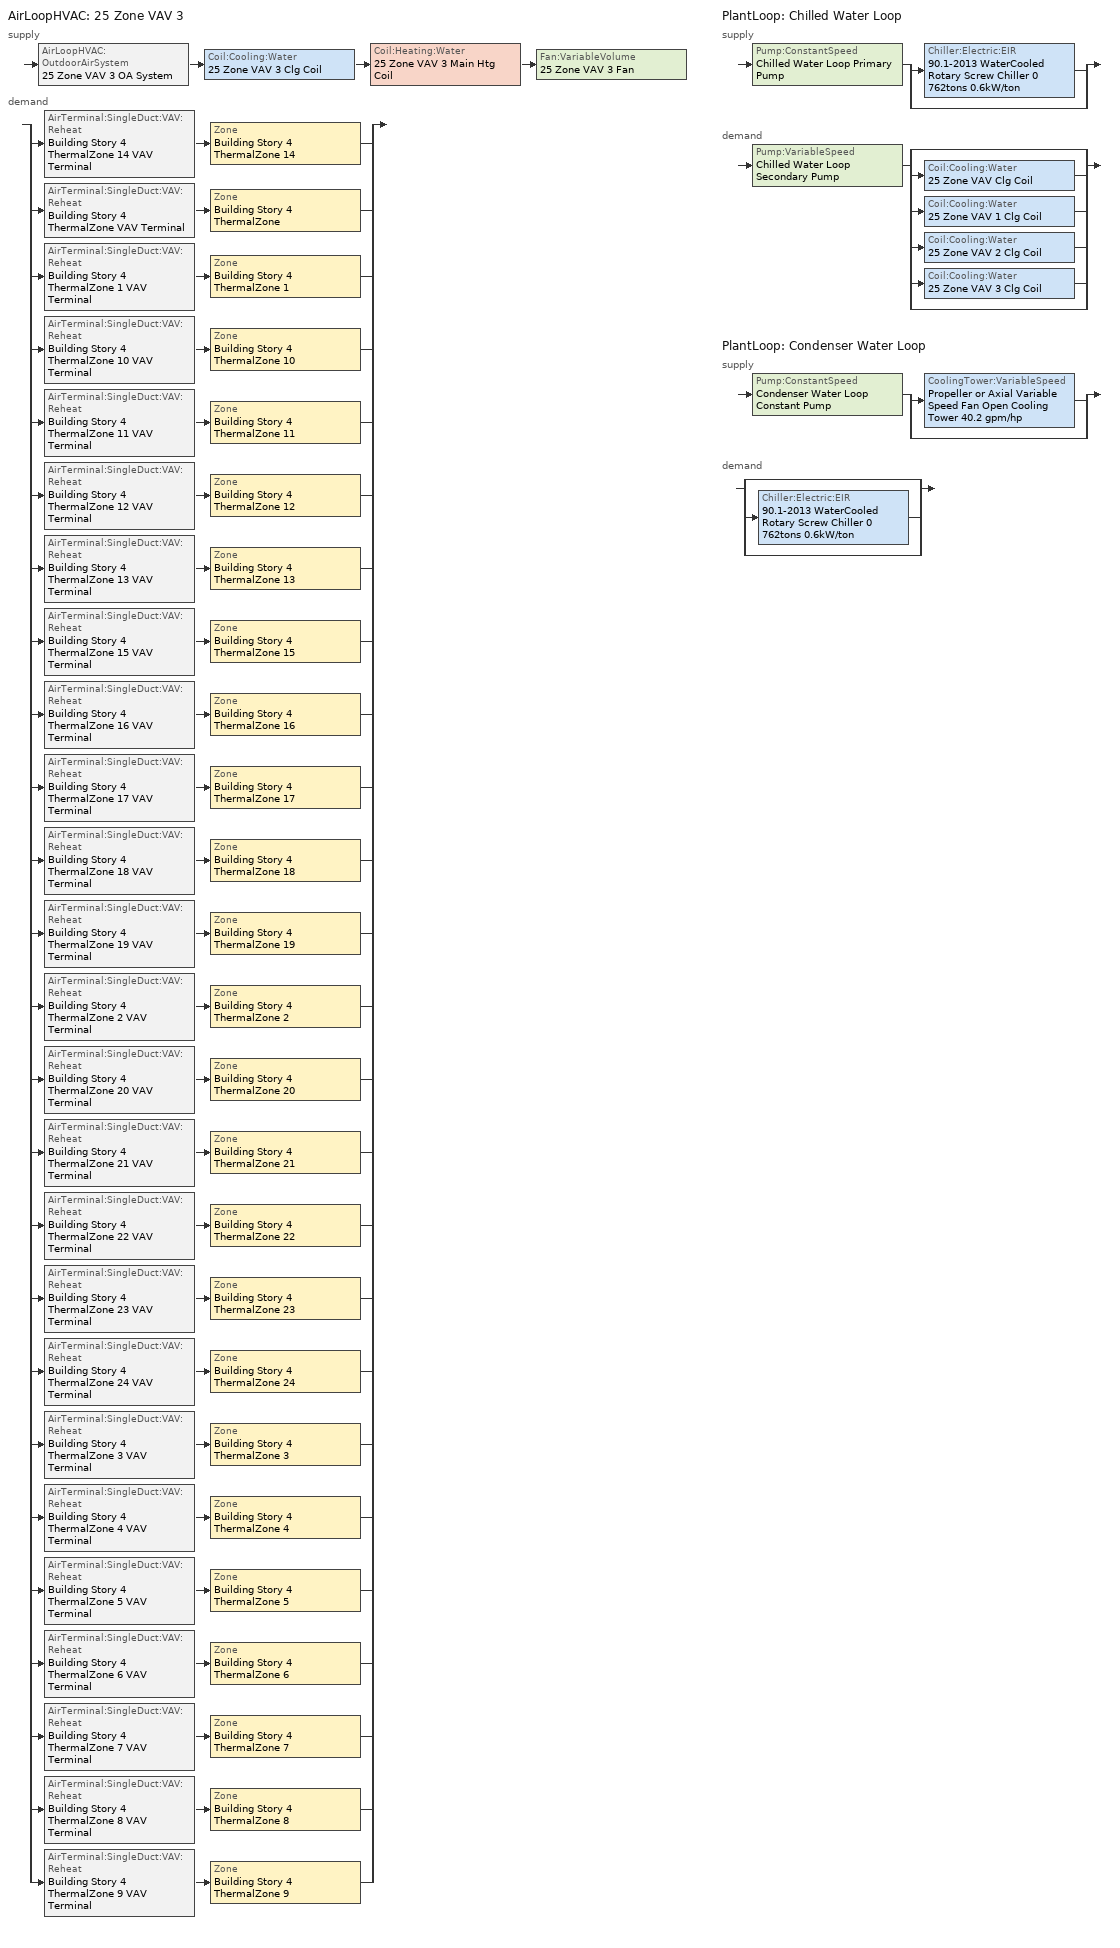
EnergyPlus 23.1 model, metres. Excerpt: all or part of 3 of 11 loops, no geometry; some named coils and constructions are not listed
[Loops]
AirLoopHVAC '25 Zone VAV 3'
 supply: AirLoopHVAC:OutdoorAirSystem '25 Zone VAV 3 OA System' > Coil:Cooling:Water '25 Zone VAV 3 Clg Coil' > Coil:Heating:Water '25 Zone VAV 3 Main Htg Coil' > Fan:VariableVolume '25 Zone VAV 3 Fan'
 demand: split
  | AirTerminal:SingleDuct:VAV:Reheat 'Building Story 4 ThermalZone 14 VAV Terminal' > Zone 'Building Story 4 ThermalZone 14'
  | AirTerminal:SingleDuct:VAV:Reheat 'Building Story 4 ThermalZone VAV Terminal' > Zone 'Building Story 4 ThermalZone'
  | AirTerminal:SingleDuct:VAV:Reheat 'Building Story 4 ThermalZone 1 VAV Terminal' > Zone 'Building Story 4 ThermalZone 1'
  | AirTerminal:SingleDuct:VAV:Reheat 'Building Story 4 ThermalZone 10 VAV Terminal' > Zone 'Building Story 4 ThermalZone 10'
  | AirTerminal:SingleDuct:VAV:Reheat 'Building Story 4 ThermalZone 11 VAV Terminal' > Zone 'Building Story 4 ThermalZone 11'
  | AirTerminal:SingleDuct:VAV:Reheat 'Building Story 4 ThermalZone 12 VAV Terminal' > Zone 'Building Story 4 ThermalZone 12'
  | AirTerminal:SingleDuct:VAV:Reheat 'Building Story 4 ThermalZone 13 VAV Terminal' > Zone 'Building Story 4 ThermalZone 13'
  | AirTerminal:SingleDuct:VAV:Reheat 'Building Story 4 ThermalZone 15 VAV Terminal' > Zone 'Building Story 4 ThermalZone 15'
  | AirTerminal:SingleDuct:VAV:Reheat 'Building Story 4 ThermalZone 16 VAV Terminal' > Zone 'Building Story 4 ThermalZone 16'
  | AirTerminal:SingleDuct:VAV:Reheat 'Building Story 4 ThermalZone 17 VAV Terminal' > Zone 'Building Story 4 ThermalZone 17'
  | AirTerminal:SingleDuct:VAV:Reheat 'Building Story 4 ThermalZone 18 VAV Terminal' > Zone 'Building Story 4 ThermalZone 18'
  | AirTerminal:SingleDuct:VAV:Reheat 'Building Story 4 ThermalZone 19 VAV Terminal' > Zone 'Building Story 4 ThermalZone 19'
  | AirTerminal:SingleDuct:VAV:Reheat 'Building Story 4 ThermalZone 2 VAV Terminal' > Zone 'Building Story 4 ThermalZone 2'
  | AirTerminal:SingleDuct:VAV:Reheat 'Building Story 4 ThermalZone 20 VAV Terminal' > Zone 'Building Story 4 ThermalZone 20'
  | AirTerminal:SingleDuct:VAV:Reheat 'Building Story 4 ThermalZone 21 VAV Terminal' > Zone 'Building Story 4 ThermalZone 21'
  | AirTerminal:SingleDuct:VAV:Reheat 'Building Story 4 ThermalZone 22 VAV Terminal' > Zone 'Building Story 4 ThermalZone 22'
  | AirTerminal:SingleDuct:VAV:Reheat 'Building Story 4 ThermalZone 23 VAV Terminal' > Zone 'Building Story 4 ThermalZone 23'
  | AirTerminal:SingleDuct:VAV:Reheat 'Building Story 4 ThermalZone 24 VAV Terminal' > Zone 'Building Story 4 ThermalZone 24'
  | AirTerminal:SingleDuct:VAV:Reheat 'Building Story 4 ThermalZone 3 VAV Terminal' > Zone 'Building Story 4 ThermalZone 3'
  | AirTerminal:SingleDuct:VAV:Reheat 'Building Story 4 ThermalZone 4 VAV Terminal' > Zone 'Building Story 4 ThermalZone 4'
  | AirTerminal:SingleDuct:VAV:Reheat 'Building Story 4 ThermalZone 5 VAV Terminal' > Zone 'Building Story 4 ThermalZone 5'
  | AirTerminal:SingleDuct:VAV:Reheat 'Building Story 4 ThermalZone 6 VAV Terminal' > Zone 'Building Story 4 ThermalZone 6'
  | AirTerminal:SingleDuct:VAV:Reheat 'Building Story 4 ThermalZone 7 VAV Terminal' > Zone 'Building Story 4 ThermalZone 7'
  | AirTerminal:SingleDuct:VAV:Reheat 'Building Story 4 ThermalZone 8 VAV Terminal' > Zone 'Building Story 4 ThermalZone 8'
  | AirTerminal:SingleDuct:VAV:Reheat 'Building Story 4 ThermalZone 9 VAV Terminal' > Zone 'Building Story 4 ThermalZone 9'
PlantLoop 'Chilled Water Loop'
 supply: Pump:ConstantSpeed 'Chilled Water Loop Primary Pump' > split
  | Chiller:Electric:EIR '90.1-2013 WaterCooled  Rotary Screw Chiller 0 762tons 0.6kW/ton'
  | bypass
 demand: Pump:VariableSpeed 'Chilled Water Loop Secondary Pump' > split
  | bypass
  | Coil:Cooling:Water '25 Zone VAV Clg Coil'
  | Coil:Cooling:Water '25 Zone VAV 1 Clg Coil'
  | Coil:Cooling:Water '25 Zone VAV 2 Clg Coil'
  | Coil:Cooling:Water '25 Zone VAV 3 Clg Coil'
  | bypass
PlantLoop 'Condenser Water Loop'
 supply: Pump:ConstantSpeed 'Condenser Water Loop Constant Pump' > split
  | CoolingTower:VariableSpeed 'Propeller or Axial Variable Speed Fan Open Cooling Tower 40.2 gpm/hp'
  | bypass
 demand: split
  | bypass
  | Chiller:Electric:EIR '90.1-2013 WaterCooled  Rotary Screw Chiller 0 762tons 0.6kW/ton'
  | bypass
[InternalMass] Construction=InteriorFurnishings 1
Name | Zone or ZoneList | Space or SpaceList | Surface Area {m2}
Building Story 1 Space 23 SecondarySchool Office C end_b - Story Ground Mass | Building Story 1 ThermalZone 23 | Building Story 1 Space 23 | 0.690281
Building Story 1 Space 24 SecondarySchool Office C end_b - Story Ground Mass | Building Story 1 ThermalZone 24 | Building Story 1 Space 24 | 0.976728
Building Story 1 Space 1 SecondarySchool Office C end_b - Story Ground Mass | Building Story 1 ThermalZone 1 | Building Story 1 Space 1 | 0.055118
Building Story 1 Space 16 SecondarySchool Office C end_b - Story Ground Mass | Building Story 1 ThermalZone 16 | Building Story 1 Space 16 | 0.0874267
Building Story 1 Space 14 SecondarySchool Office C end_b - Story Ground Mass | Building Story 1 ThermalZone 14 | Building Story 1 Space 14 | 0.653026
Building Story 1 Space 11 SecondarySchool Office C end_b - Story Ground Mass | Building Story 1 ThermalZone 11 | Building Story 1 Space 11 | 0.177547
Building Story 1 Space 20 SecondarySchool Office C end_b - Story Ground Mass | Building Story 1 ThermalZone 20 | Building Story 1 Space 20 | 0.686713
Building Story 1 Space 19 SecondarySchool Office C end_b - Story Ground Mass | Building Story 1 ThermalZone 19 | Building Story 1 Space 19 | 0.0146586
Building Story 1 Space 18 SecondarySchool Office C end_b - Story Ground Mass | Building Story 1 ThermalZone 18 | Building Story 1 Space 18 | 0.0803416
Building Story 1 Space 3 SecondarySchool Office C end_b - Story Ground Mass | Building Story 1 ThermalZone 3 | Building Story 1 Space 3 | 0.0292329
Building Story 1 Space 21 SecondarySchool Office C end_b - Story Ground Mass | Building Story 1 ThermalZone 21 | Building Story 1 Space 21 | 0.0422206
Building Story 1 Space 13 SecondarySchool Office C end_b - Story Ground Mass | Building Story 1 ThermalZone 13 | Building Story 1 Space 13 | 0.0319995
Building Story 1 Space 2 SecondarySchool Office C end_b - Story Ground Mass | Building Story 1 ThermalZone 2 | Building Story 1 Space 2 | 0.284128
Building Story 1 Space 22 SecondarySchool Office C end_b - Story Ground Mass | Building Story 1 ThermalZone 22 | Building Story 1 Space 22 | 0.0389758
[ZoneControl:Thermostat] Temperature Difference Between Cutout And Setpoint {deltaC}=0
Name | Zone or ZoneList | Control Type Schedule | Control 1
Building Story 4 ThermalZone Thermostat | Building Story 4 ThermalZone | Building Story 4 ThermalZone Thermostat Schedule | Story Top Blended Space Type Thermostat
Building Story 4 ThermalZone 1 Thermostat | Building Story 4 ThermalZone 1 | Building Story 4 ThermalZone 1 Thermostat Schedule | Story Top Blended Space Type Thermostat 1
Building Story 4 ThermalZone 10 Thermostat | Building Story 4 ThermalZone 10 | Building Story 4 ThermalZone 10 Thermostat Schedule | Story Top Blended Space Type Thermostat 2
Building Story 4 ThermalZone 11 Thermostat | Building Story 4 ThermalZone 11 | Building Story 4 ThermalZone 11 Thermostat Schedule | Story Top Blended Space Type Thermostat 3
Building Story 4 ThermalZone 12 Thermostat | Building Story 4 ThermalZone 12 | Building Story 4 ThermalZone 12 Thermostat Schedule | Story Top Blended Space Type Thermostat 4
Building Story 4 ThermalZone 13 Thermostat | Building Story 4 ThermalZone 13 | Building Story 4 ThermalZone 13 Thermostat Schedule | Story Top Blended Space Type Thermostat 5
Building Story 4 ThermalZone 14 Thermostat | Building Story 4 ThermalZone 14 | Building Story 4 ThermalZone 14 Thermostat Schedule | Story Top Blended Space Type Thermostat 6
Building Story 4 ThermalZone 15 Thermostat | Building Story 4 ThermalZone 15 | Building Story 4 ThermalZone 15 Thermostat Schedule | Story Top Blended Space Type Thermostat 7
Building Story 4 ThermalZone 16 Thermostat | Building Story 4 ThermalZone 16 | Building Story 4 ThermalZone 16 Thermostat Schedule | Story Top Blended Space Type Thermostat 8
Building Story 4 ThermalZone 17 Thermostat | Building Story 4 ThermalZone 17 | Building Story 4 ThermalZone 17 Thermostat Schedule | Story Top Blended Space Type Thermostat 9
Building Story 4 ThermalZone 18 Thermostat | Building Story 4 ThermalZone 18 | Building Story 4 ThermalZone 18 Thermostat Schedule | Story Top Blended Space Type Thermostat 10
Building Story 4 ThermalZone 19 Thermostat | Building Story 4 ThermalZone 19 | Building Story 4 ThermalZone 19 Thermostat Schedule | Story Top Blended Space Type Thermostat 11
Building Story 4 ThermalZone 2 Thermostat | Building Story 4 ThermalZone 2 | Building Story 4 ThermalZone 2 Thermostat Schedule | Story Top Blended Space Type Thermostat 12
Building Story 4 ThermalZone 20 Thermostat | Building Story 4 ThermalZone 20 | Building Story 4 ThermalZone 20 Thermostat Schedule | Story Top Blended Space Type Thermostat 13
Building Story 4 ThermalZone 21 Thermostat | Building Story 4 ThermalZone 21 | Building Story 4 ThermalZone 21 Thermostat Schedule | Story Top Blended Space Type Thermostat 14
Building Story 4 ThermalZone 22 Thermostat | Building Story 4 ThermalZone 22 | Building Story 4 ThermalZone 22 Thermostat Schedule | Story Top Blended Space Type Thermostat 15
Building Story 4 ThermalZone 23 Thermostat | Building Story 4 ThermalZone 23 | Building Story 4 ThermalZone 23 Thermostat Schedule | Story Top Blended Space Type Thermostat 16
Building Story 4 ThermalZone 24 Thermostat | Building Story 4 ThermalZone 24 | Building Story 4 ThermalZone 24 Thermostat Schedule | Story Top Blended Space Type Thermostat 17
Building Story 4 ThermalZone 3 Thermostat | Building Story 4 ThermalZone 3 | Building Story 4 ThermalZone 3 Thermostat Schedule | Story Top Blended Space Type Thermostat 18
Building Story 4 ThermalZone 4 Thermostat | Building Story 4 ThermalZone 4 | Building Story 4 ThermalZone 4 Thermostat Schedule | Story Top Blended Space Type Thermostat 19
Building Story 4 ThermalZone 5 Thermostat | Building Story 4 ThermalZone 5 | Building Story 4 ThermalZone 5 Thermostat Schedule | Story Top Blended Space Type Thermostat 20
Building Story 4 ThermalZone 6 Thermostat | Building Story 4 ThermalZone 6 | Building Story 4 ThermalZone 6 Thermostat Schedule | Story Top Blended Space Type Thermostat 21
Building Story 4 ThermalZone 7 Thermostat | Building Story 4 ThermalZone 7 | Building Story 4 ThermalZone 7 Thermostat Schedule | Story Top Blended Space Type Thermostat 22
Building Story 4 ThermalZone 8 Thermostat | Building Story 4 ThermalZone 8 | Building Story 4 ThermalZone 8 Thermostat Schedule | Story Top Blended Space Type Thermostat 23
Building Story 4 ThermalZone 9 Thermostat | Building Story 4 ThermalZone 9 | Building Story 4 ThermalZone 9 Thermostat Schedule | Story Top Blended Space Type Thermostat 24
[ThermostatSetpoint:DualSetpoint] Heating Setpoint Temperature Schedule=OfficeLarge HTGSETP_SCH_YES_OPTIMUM; Cooling Setpoint Temperature Schedule=OfficeLarge CLGSETP_SCH_NO_SETBACK
Story Top Blended Space Type Thermostat; Story Top Blended Space Type Thermostat 1; Story Top Blended Space Type Thermostat 2; Story Top Blended Space Type Thermostat 3; Story Top Blended Space Type Thermostat 4; Story Top Blended Space Type Thermostat 5; Story Top Blended Space Type Thermostat 6; Story Top Blended Space Type Thermostat 7; Story Top Blended Space Type Thermostat 8; Story Top Blended Space Type Thermostat 9; Story Top Blended Space Type Thermostat 10; Story Top Blended Space Type Thermostat 11; Story Top Blended Space Type Thermostat 12; Story Top Blended Space Type Thermostat 13; Story Top Blended Space Type Thermostat 14; Story Top Blended Space Type Thermostat 15; Story Top Blended Space Type Thermostat 16; Story Top Blended Space Type Thermostat 17; Story Top Blended Space Type Thermostat 18; Story Top Blended Space Type Thermostat 19; Story Top Blended Space Type Thermostat 20; Story Top Blended Space Type Thermostat 21; Story Top Blended Space Type Thermostat 22; Story Top Blended Space Type Thermostat 23; Story Top Blended Space Type Thermostat 24
[AirTerminal:SingleDuct:VAV:Reheat] Availability Schedule=Always On Discrete; Maximum Air Flow Rate {m3/s}=Autosize; Zone Minimum Air Flow Input Method=Constant; Constant Minimum Air Flow Fraction=0.244685; Fixed Minimum Air Flow Rate {m3/s}=0; Maximum Hot Water or Steam Flow Rate {m3/s}=Autosize; Minimum Hot Water or Steam Flow Rate {m3/s}=0; Convergence Tolerance=0.001; Damper Heating Action=ReverseWithLimits; Maximum Flow per Zone Floor Area During Reheat {m3/s-m2}=Autocalculate; Maximum Flow Fraction During Reheat=0.5; Maximum Reheat Air Temperature {C}=40
Name | Reheat Coil
Building Story 4 ThermalZone VAV Terminal | Building Story 4 ThermalZone Reheat Coil
Building Story 4 ThermalZone 1 VAV Terminal | Building Story 4 ThermalZone 1 Reheat Coil
Building Story 4 ThermalZone 10 VAV Terminal | Building Story 4 ThermalZone 10 Reheat Coil
Building Story 4 ThermalZone 11 VAV Terminal | Building Story 4 ThermalZone 11 Reheat Coil
Building Story 4 ThermalZone 12 VAV Terminal | Building Story 4 ThermalZone 12 Reheat Coil
Building Story 4 ThermalZone 13 VAV Terminal | Building Story 4 ThermalZone 13 Reheat Coil
Building Story 4 ThermalZone 14 VAV Terminal | Building Story 4 ThermalZone 14 Reheat Coil
Building Story 4 ThermalZone 15 VAV Terminal | Building Story 4 ThermalZone 15 Reheat Coil
Building Story 4 ThermalZone 16 VAV Terminal | Building Story 4 ThermalZone 16 Reheat Coil
Building Story 4 ThermalZone 17 VAV Terminal | Building Story 4 ThermalZone 17 Reheat Coil
Building Story 4 ThermalZone 18 VAV Terminal | Building Story 4 ThermalZone 18 Reheat Coil
Building Story 4 ThermalZone 19 VAV Terminal | Building Story 4 ThermalZone 19 Reheat Coil
Building Story 4 ThermalZone 2 VAV Terminal | Building Story 4 ThermalZone 2 Reheat Coil
Building Story 4 ThermalZone 20 VAV Terminal | Building Story 4 ThermalZone 20 Reheat Coil
Building Story 4 ThermalZone 21 VAV Terminal | Building Story 4 ThermalZone 21 Reheat Coil
Building Story 4 ThermalZone 22 VAV Terminal | Building Story 4 ThermalZone 22 Reheat Coil
Building Story 4 ThermalZone 23 VAV Terminal | Building Story 4 ThermalZone 23 Reheat Coil
Building Story 4 ThermalZone 24 VAV Terminal | Building Story 4 ThermalZone 24 Reheat Coil
Building Story 4 ThermalZone 3 VAV Terminal | Building Story 4 ThermalZone 3 Reheat Coil
Building Story 4 ThermalZone 4 VAV Terminal | Building Story 4 ThermalZone 4 Reheat Coil
Building Story 4 ThermalZone 5 VAV Terminal | Building Story 4 ThermalZone 5 Reheat Coil
Building Story 4 ThermalZone 6 VAV Terminal | Building Story 4 ThermalZone 6 Reheat Coil
Building Story 4 ThermalZone 7 VAV Terminal | Building Story 4 ThermalZone 7 Reheat Coil
Building Story 4 ThermalZone 8 VAV Terminal | Building Story 4 ThermalZone 8 Reheat Coil
Building Story 4 ThermalZone 9 VAV Terminal | Building Story 4 ThermalZone 9 Reheat Coil
[Coil:Heating:Water]
25 Zone VAV 3 Main Htg Coil: Availability Schedule=Always On Discrete; U-Factor Times Area Value {W/K}=Autosize; Maximum Water Flow Rate {m3/s}=Autosize; Performance Input Method=UFactorTimesAreaAndDesignWaterFlowRate; Rated Capacity {W}=Autosize; Rated Inlet Water Temperature {C}=82.2222; Rated Inlet Air Temperature {C}=7.22222; Rated Outlet Water Temperature {C}=71.1111; Rated Outlet Air Temperature {C}=12.7778; Rated Ratio for Air and Water Convection=0.5
[Zone equipment]
Building Story 4 ThermalZone: Building Story 4 ThermalZone VAV Terminal
Building Story 4 ThermalZone 1: Building Story 4 ThermalZone 1 VAV Terminal
Building Story 4 ThermalZone 10: Building Story 4 ThermalZone 10 VAV Terminal
Building Story 4 ThermalZone 11: Building Story 4 ThermalZone 11 VAV Terminal
Building Story 4 ThermalZone 12: Building Story 4 ThermalZone 12 VAV Terminal
Building Story 4 ThermalZone 13: Building Story 4 ThermalZone 13 VAV Terminal
Building Story 4 ThermalZone 14: Building Story 4 ThermalZone 14 VAV Terminal
Building Story 4 ThermalZone 15: Building Story 4 ThermalZone 15 VAV Terminal
Building Story 4 ThermalZone 16: Building Story 4 ThermalZone 16 VAV Terminal
Building Story 4 ThermalZone 17: Building Story 4 ThermalZone 17 VAV Terminal
Building Story 4 ThermalZone 18: Building Story 4 ThermalZone 18 VAV Terminal
Building Story 4 ThermalZone 19: Building Story 4 ThermalZone 19 VAV Terminal
Building Story 4 ThermalZone 2: Building Story 4 ThermalZone 2 VAV Terminal
Building Story 4 ThermalZone 20: Building Story 4 ThermalZone 20 VAV Terminal
Building Story 4 ThermalZone 21: Building Story 4 ThermalZone 21 VAV Terminal
Building Story 4 ThermalZone 22: Building Story 4 ThermalZone 22 VAV Terminal
Building Story 4 ThermalZone 23: Building Story 4 ThermalZone 23 VAV Terminal
Building Story 4 ThermalZone 24: Building Story 4 ThermalZone 24 VAV Terminal
Building Story 4 ThermalZone 3: Building Story 4 ThermalZone 3 VAV Terminal
Building Story 4 ThermalZone 4: Building Story 4 ThermalZone 4 VAV Terminal
Building Story 4 ThermalZone 5: Building Story 4 ThermalZone 5 VAV Terminal
Building Story 4 ThermalZone 6: Building Story 4 ThermalZone 6 VAV Terminal
Building Story 4 ThermalZone 7: Building Story 4 ThermalZone 7 VAV Terminal
Building Story 4 ThermalZone 8: Building Story 4 ThermalZone 8 VAV Terminal
Building Story 4 ThermalZone 9: Building Story 4 ThermalZone 9 VAV Terminal
[Sizing:Zone] Zone Cooling Design Supply Air Temperature Input Method=SupplyAirTemperature; Zone Cooling Design Supply Air Temperature {C}=12.7778; Zone Cooling Design Supply Air Temperature Difference {deltaC}=11.11; Zone Heating Design Supply Air Temperature Input Method=SupplyAirTemperature; Zone Heating Design Supply Air Temperature {C}=40; Zone Heating Design Supply Air Temperature Difference {deltaC}=11.11; Zone Cooling Design Supply Air Humidity Ratio {kgWater/kgDryAir}=0.0085; Zone Heating Design Supply Air Humidity Ratio {kgWater/kgDryAir}=0.008; Cooling Design Air Flow Method=DesignDayWithLimit; Cooling Design Air Flow Rate {m3/s}=0; Cooling Minimum Air Flow per Zone Floor Area {m3/s-m2}=0.000762; Cooling Minimum Air Flow {m3/s}=0; Cooling Minimum Air Flow Fraction=0; Heating Design Air Flow Method=DesignDay; Heating Design Air Flow Rate {m3/s}=0; Heating Maximum Air Flow per Zone Floor Area {m3/s-m2}=0.002032; Heating Maximum Air Flow {m3/s}=0.141576; Heating Maximum Air Flow Fraction=0.3; Account for Dedicated Outdoor Air System=No; Zone Load Sizing Method=Sensible Load Only No Latent Load; Zone Latent Cooling Design Supply Air Humidity Ratio Input Method=HumidityRatioDifference; Zone Cooling Design Supply Air Humidity Ratio Difference {kgWater/kgDryAir}=0.005; Zone Latent Heating Design Supply Air Humidity Ratio Input Method=HumidityRatioDifference; Zone Humidification Design Supply Air Humidity Ratio Difference {kgWater/kgDryAir}=0.005
Name | Design Specification Outdoor Air Object | Design Specification Zone Air Distribution Object
Building Story 4 ThermalZone | Building Story 4 ThermalZone DSOA Space List | Building Story 4 ThermalZone Design Spec Zone Air Dist
Building Story 4 ThermalZone 1 | Building Story 4 ThermalZone 1 DSOA Space List | Building Story 4 ThermalZone 1 Design Spec Zone Air Dist
Building Story 4 ThermalZone 10 | Building Story 4 ThermalZone 10 DSOA Space List | Building Story 4 ThermalZone 10 Design Spec Zone Air Dist
Building Story 4 ThermalZone 11 | Building Story 4 ThermalZone 11 DSOA Space List | Building Story 4 ThermalZone 11 Design Spec Zone Air Dist
Building Story 4 ThermalZone 12 | Building Story 4 ThermalZone 12 DSOA Space List | Building Story 4 ThermalZone 12 Design Spec Zone Air Dist
Building Story 4 ThermalZone 13 | Building Story 4 ThermalZone 13 DSOA Space List | Building Story 4 ThermalZone 13 Design Spec Zone Air Dist
Building Story 4 ThermalZone 14 | Building Story 4 ThermalZone 14 DSOA Space List | Building Story 4 ThermalZone 14 Design Spec Zone Air Dist
Building Story 4 ThermalZone 15 | Building Story 4 ThermalZone 15 DSOA Space List | Building Story 4 ThermalZone 15 Design Spec Zone Air Dist
Building Story 4 ThermalZone 16 | Building Story 4 ThermalZone 16 DSOA Space List | Building Story 4 ThermalZone 16 Design Spec Zone Air Dist
Building Story 4 ThermalZone 17 | Building Story 4 ThermalZone 17 DSOA Space List | Building Story 4 ThermalZone 17 Design Spec Zone Air Dist
Building Story 4 ThermalZone 18 | Building Story 4 ThermalZone 18 DSOA Space List | Building Story 4 ThermalZone 18 Design Spec Zone Air Dist
Building Story 4 ThermalZone 19 | Building Story 4 ThermalZone 19 DSOA Space List | Building Story 4 ThermalZone 19 Design Spec Zone Air Dist
Building Story 4 ThermalZone 2 | Building Story 4 ThermalZone 2 DSOA Space List | Building Story 4 ThermalZone 2 Design Spec Zone Air Dist
Building Story 4 ThermalZone 20 | Building Story 4 ThermalZone 20 DSOA Space List | Building Story 4 ThermalZone 20 Design Spec Zone Air Dist
Building Story 4 ThermalZone 21 | Building Story 4 ThermalZone 21 DSOA Space List | Building Story 4 ThermalZone 21 Design Spec Zone Air Dist
Building Story 4 ThermalZone 22 | Building Story 4 ThermalZone 22 DSOA Space List | Building Story 4 ThermalZone 22 Design Spec Zone Air Dist
Building Story 4 ThermalZone 23 | Building Story 4 ThermalZone 23 DSOA Space List | Building Story 4 ThermalZone 23 Design Spec Zone Air Dist
Building Story 4 ThermalZone 24 | Building Story 4 ThermalZone 24 DSOA Space List | Building Story 4 ThermalZone 24 Design Spec Zone Air Dist
Building Story 4 ThermalZone 3 | Building Story 4 ThermalZone 3 DSOA Space List | Building Story 4 ThermalZone 3 Design Spec Zone Air Dist
Building Story 4 ThermalZone 4 | Building Story 4 ThermalZone 4 DSOA Space List | Building Story 4 ThermalZone 4 Design Spec Zone Air Dist
Building Story 4 ThermalZone 5 | Building Story 4 ThermalZone 5 DSOA Space List | Building Story 4 ThermalZone 5 Design Spec Zone Air Dist
Building Story 4 ThermalZone 6 | Building Story 4 ThermalZone 6 DSOA Space List | Building Story 4 ThermalZone 6 Design Spec Zone Air Dist
Building Story 4 ThermalZone 7 | Building Story 4 ThermalZone 7 DSOA Space List | Building Story 4 ThermalZone 7 Design Spec Zone Air Dist
Building Story 4 ThermalZone 8 | Building Story 4 ThermalZone 8 DSOA Space List | Building Story 4 ThermalZone 8 Design Spec Zone Air Dist
Building Story 4 ThermalZone 9 | Building Story 4 ThermalZone 9 DSOA Space List | Building Story 4 ThermalZone 9 Design Spec Zone Air Dist
[DesignSpecification:ZoneAirDistribution] Minimum Zone Ventilation Efficiency=0.6
Building Story 4 ThermalZone Design Spec Zone Air Dist; Building Story 4 ThermalZone 1 Design Spec Zone Air Dist; Building Story 4 ThermalZone 10 Design Spec Zone Air Dist; Building Story 4 ThermalZone 11 Design Spec Zone Air Dist; Building Story 4 ThermalZone 12 Design Spec Zone Air Dist; Building Story 4 ThermalZone 13 Design Spec Zone Air Dist; Building Story 4 ThermalZone 14 Design Spec Zone Air Dist; Building Story 4 ThermalZone 15 Design Spec Zone Air Dist; Building Story 4 ThermalZone 16 Design Spec Zone Air Dist; Building Story 4 ThermalZone 17 Design Spec Zone Air Dist; Building Story 4 ThermalZone 18 Design Spec Zone Air Dist; Building Story 4 ThermalZone 19 Design Spec Zone Air Dist; Building Story 4 ThermalZone 2 Design Spec Zone Air Dist; Building Story 4 ThermalZone 20 Design Spec Zone Air Dist; Building Story 4 ThermalZone 21 Design Spec Zone Air Dist; Building Story 4 ThermalZone 22 Design Spec Zone Air Dist; Building Story 4 ThermalZone 23 Design Spec Zone Air Dist; Building Story 4 ThermalZone 24 Design Spec Zone Air Dist; Building Story 4 ThermalZone 3 Design Spec Zone Air Dist; Building Story 4 ThermalZone 4 Design Spec Zone Air Dist; Building Story 4 ThermalZone 5 Design Spec Zone Air Dist; Building Story 4 ThermalZone 6 Design Spec Zone Air Dist; Building Story 4 ThermalZone 7 Design Spec Zone Air Dist; Building Story 4 ThermalZone 8 Design Spec Zone Air Dist; Building Story 4 ThermalZone 9 Design Spec Zone Air Dist
[Controller:MechanicalVentilation]
25 Zone VAV 3 Vent Controller: Availability Schedule=25 Zone VAV 3 Occ Sch; Demand Controlled Ventilation=No; System Outdoor Air Method=Standard62.1VentilationRateProcedureWithLimit; Zone or ZoneList 1=Building Story 4 ThermalZone; Design Specification Outdoor Air Object Name 1=Blended OA 3; Design Specification Zone Air Distribution Object Name 1=Building Story 4 ThermalZone Design Spec Zone Air Dist; Zone or ZoneList 2=Building Story 4 ThermalZone 1; Design Specification Outdoor Air Object Name 2=Blended OA 3; Design Specification Zone Air Distribution Object Name 2=Building Story 4 ThermalZone 1 Design Spec Zone Air Dist; Zone or ZoneList 3=Building Story 4 ThermalZone 10; Design Specification Outdoor Air Object Name 3=Blended OA 3; Design Specification Zone Air Distribution Object Name 3=Building Story 4 ThermalZone 10 Design Spec Zone Air Dist; Zone or ZoneList 4=Building Story 4 ThermalZone 11; Design Specification Outdoor Air Object Name 4=Blended OA 3; Design Specification Zone Air Distribution Object Name 4=Building Story 4 ThermalZone 11 Design Spec Zone Air Dist; Zone or ZoneList 5=Building Story 4 ThermalZone 12; Design Specification Outdoor Air Object Name 5=Blended OA 3; Design Specification Zone Air Distribution Object Name 5=Building Story 4 ThermalZone 12 Design Spec Zone Air Dist; Zone or ZoneList 6=Building Story 4 ThermalZone 13; Design Specification Outdoor Air Object Name 6=Blended OA 3; Design Specification Zone Air Distribution Object Name 6=Building Story 4 ThermalZone 13 Design Spec Zone Air Dist; Zone or ZoneList 7=Building Story 4 ThermalZone 14; Design Specification Outdoor Air Object Name 7=Blended OA 3; Design Specification Zone Air Distribution Object Name 7=Building Story 4 ThermalZone 14 Design Spec Zone Air Dist; Zone or ZoneList 8=Building Story 4 ThermalZone 15; Design Specification Outdoor Air Object Name 8=Blended OA 3; Design Specification Zone Air Distribution Object Name 8=Building Story 4 ThermalZone 15 Design Spec Zone Air Dist; Zone or ZoneList 9=Building Story 4 ThermalZone 16; Design Specification Outdoor Air Object Name 9=Blended OA 3; Design Specification Zone Air Distribution Object Name 9=Building Story 4 ThermalZone 16 Design Spec Zone Air Dist; Zone or ZoneList 10=Building Story 4 ThermalZone 17; Design Specification Outdoor Air Object Name 10=Blended OA 3; Design Specification Zone Air Distribution Object Name 10=Building Story 4 ThermalZone 17 Design Spec Zone Air Dist; Zone or ZoneList 11=Building Story 4 ThermalZone 18; Design Specification Outdoor Air Object Name 11=Blended OA 3; Design Specification Zone Air Distribution Object Name 11=Building Story 4 ThermalZone 18 Design Spec Zone Air Dist; Zone or ZoneList 12=Building Story 4 ThermalZone 19; Design Specification Outdoor Air Object Name 12=Blended OA 3; Design Specification Zone Air Distribution Object Name 12=Building Story 4 ThermalZone 19 Design Spec Zone Air Dist; Zone or ZoneList 13=Building Story 4 ThermalZone 2; Design Specification Outdoor Air Object Name 13=Blended OA 3; Design Specification Zone Air Distribution Object Name 13=Building Story 4 ThermalZone 2 Design Spec Zone Air Dist; Zone or ZoneList 14=Building Story 4 ThermalZone 20; Design Specification Outdoor Air Object Name 14=Blended OA 3; Design Specification Zone Air Distribution Object Name 14=Building Story 4 ThermalZone 20 Design Spec Zone Air Dist; Zone or ZoneList 15=Building Story 4 ThermalZone 21; Design Specification Outdoor Air Object Name 15=Blended OA 3; Design Specification Zone Air Distribution Object Name 15=Building Story 4 ThermalZone 21 Design Spec Zone Air Dist; Zone or ZoneList 16=Building Story 4 ThermalZone 22; Design Specification Outdoor Air Object Name 16=Blended OA 3; Design Specification Zone Air Distribution Object Name 16=Building Story 4 ThermalZone 22 Design Spec Zone Air Dist; Zone or ZoneList 17=Building Story 4 ThermalZone 23; Design Specification Outdoor Air Object Name 17=Blended OA 3; Design Specification Zone Air Distribution Object Name 17=Building Story 4 ThermalZone 23 Design Spec Zone Air Dist; Zone or ZoneList 18=Building Story 4 ThermalZone 24; Design Specification Outdoor Air Object Name 18=Blended OA 3; Design Specification Zone Air Distribution Object Name 18=Building Story 4 ThermalZone 24 Design Spec Zone Air Dist; Zone or ZoneList 19=Building Story 4 ThermalZone 3; Design Specification Outdoor Air Object Name 19=Blended OA 3; Design Specification Zone Air Distribution Object Name 19=Building Story 4 ThermalZone 3 Design Spec Zone Air Dist; Zone or ZoneList 20=Building Story 4 ThermalZone 4; Design Specification Outdoor Air Object Name 20=Blended OA 3; Design Specification Zone Air Distribution Object Name 20=Building Story 4 ThermalZone 4 Design Spec Zone Air Dist; Zone or ZoneList 21=Building Story 4 ThermalZone 5; Design Specification Outdoor Air Object Name 21=Blended OA 3; Design Specification Zone Air Distribution Object Name 21=Building Story 4 ThermalZone 5 Design Spec Zone Air Dist; Zone or ZoneList 22=Building Story 4 ThermalZone 6; Design Specification Outdoor Air Object Name 22=Blended OA 3; Design Specification Zone Air Distribution Object Name 22=Building Story 4 ThermalZone 6 Design Spec Zone Air Dist; Zone or ZoneList 23=Building Story 4 ThermalZone 7; Design Specification Outdoor Air Object Name 23=Blended OA 3; Design Specification Zone Air Distribution Object Name 23=Building Story 4 ThermalZone 7 Design Spec Zone Air Dist; Zone or ZoneList 24=Building Story 4 ThermalZone 8; Design Specification Outdoor Air Object Name 24=Blended OA 3; Design Specification Zone Air Distribution Object Name 24=Building Story 4 ThermalZone 8 Design Spec Zone Air Dist; Zone or ZoneList 25=Building Story 4 ThermalZone 9; Design Specification Outdoor Air Object Name 25=Blended OA 3; Design Specification Zone Air Distribution Object Name 25=Building Story 4 ThermalZone 9 Design Spec Zone Air Dist
[DesignSpecification:OutdoorAir]
Blended OA 3: Outdoor Air Method=Sum; Outdoor Air Flow per Person {m3/s-person}=0; Outdoor Air Flow per Zone Floor Area {m3/s-m2}=0.0004318; Outdoor Air Flow per Zone {m3/s}=0; Outdoor Air Flow Air Changes per Hour {1/hr}=0
[DesignSpecification:OutdoorAir:SpaceList] Space 1 Design Specification Outdoor Air Object=Blended OA 3
Name | Space 1
Building Story 4 ThermalZone DSOA Space List | Building Story 4 Space
Building Story 4 ThermalZone 1 DSOA Space List | Building Story 4 Space 1
Building Story 4 ThermalZone 10 DSOA Space List | Building Story 4 Space 10
Building Story 4 ThermalZone 11 DSOA Space List | Building Story 4 Space 11
Building Story 4 ThermalZone 12 DSOA Space List | Building Story 4 Space 12
Building Story 4 ThermalZone 13 DSOA Space List | Building Story 4 Space 13
Building Story 4 ThermalZone 14 DSOA Space List | Building Story 4 Space 14
Building Story 4 ThermalZone 15 DSOA Space List | Building Story 4 Space 15
Building Story 4 ThermalZone 16 DSOA Space List | Building Story 4 Space 16
Building Story 4 ThermalZone 17 DSOA Space List | Building Story 4 Space 17
Building Story 4 ThermalZone 18 DSOA Space List | Building Story 4 Space 18
Building Story 4 ThermalZone 19 DSOA Space List | Building Story 4 Space 19
Building Story 4 ThermalZone 2 DSOA Space List | Building Story 4 Space 2
Building Story 4 ThermalZone 20 DSOA Space List | Building Story 4 Space 20
Building Story 4 ThermalZone 21 DSOA Space List | Building Story 4 Space 21
Building Story 4 ThermalZone 22 DSOA Space List | Building Story 4 Space 22
Building Story 4 ThermalZone 23 DSOA Space List | Building Story 4 Space 23
Building Story 4 ThermalZone 24 DSOA Space List | Building Story 4 Space 24
Building Story 4 ThermalZone 3 DSOA Space List | Building Story 4 Space 3
Building Story 4 ThermalZone 4 DSOA Space List | Building Story 4 Space 4
Building Story 4 ThermalZone 5 DSOA Space List | Building Story 4 Space 5
Building Story 4 ThermalZone 6 DSOA Space List | Building Story 4 Space 6
Building Story 4 ThermalZone 7 DSOA Space List | Building Story 4 Space 7
Building Story 4 ThermalZone 8 DSOA Space List | Building Story 4 Space 8
Building Story 4 ThermalZone 9 DSOA Space List | Building Story 4 Space 9
[AirLoopHVAC]
25 Zone VAV 3: Design Supply Air Flow Rate {m3/s}=AutoSize; Design Return Air Flow Fraction of Supply Air Flow=1
[Sizing:System]
25 Zone VAV 3: Type of Load to Size On=Sensible; Design Outdoor Air Flow Rate {m3/s}=6.50618; Central Heating Maximum System Air Flow Ratio=0.3; Preheat Design Temperature {C}=7.22222; Preheat Design Humidity Ratio {kgWater/kgDryAir}=0.008; Precool Design Temperature {C}=12.7778; Precool Design Humidity Ratio {kgWater/kgDryAir}=0.008; Central Cooling Design Supply Air Temperature {C}=12.7778; Central Heating Design Supply Air Temperature {C}=12.7778; Type of Zone Sum to Use=Coincident; 100% Outdoor Air in Cooling=No; 100% Outdoor Air in Heating=No; Central Cooling Design Supply Air Humidity Ratio {kgWater/kgDryAir}=0.0085; Central Heating Design Supply Air Humidity Ratio {kgWater/kgDryAir}=0.008; Cooling Supply Air Flow Rate Method=DesignDay; Cooling Supply Air Flow Rate {m3/s}=0; Cooling Supply Air Flow Rate Per Floor Area {m3/s-m2}=0.00996765; Cooling Fraction of Autosized Cooling Supply Air Flow Rate=1; Cooling Supply Air Flow Rate Per Unit Cooling Capacity {m3/s-W}=3.94755e-05; Heating Supply Air Flow Rate Method=DesignDay; Heating Supply Air Flow Rate {m3/s}=0; Heating Supply Air Flow Rate Per Floor Area {m3/s-m2}=0.00996765; Heating Fraction of Autosized Heating Supply Air Flow Rate=1; Heating Fraction of Autosized Cooling Supply Air Flow Rate=1; Heating Supply Air Flow Rate Per Unit Heating Capacity {m3/s-W}=3.15882e-05; System Outdoor Air Method=ZoneSum; Zone Maximum Outdoor Air Fraction=1; Cooling Design Capacity Method=CoolingDesignCapacity; Cooling Design Capacity {W}=Autosize; Cooling Design Capacity Per Floor Area {W/m2}=234.7; Fraction of Autosized Cooling Design Capacity=1; Heating Design Capacity Method=HeatingDesignCapacity; Heating Design Capacity {W}=Autosize; Heating Design Capacity Per Floor Area {W/m2}=157; Fraction of Autosized Heating Design Capacity=1; Central Cooling Capacity Control Method=OnOff; Occupant Diversity=Autosize
[Controller:WaterCoil] Control Variable=Temperature; Actuator Variable=Flow; Maximum Actuated Flow {m3/s}=Autosize; Minimum Actuated Flow {m3/s}=0
Name | Action | Controller Convergence Tolerance {deltaC}
25 Zone VAV 3 Clg Coil Controller | Reverse | Autosize
25 Zone VAV 3 Main Htg Coil Controller | Normal | 0.0001
[Controller:OutdoorAir]
25 Zone VAV 3 OA Controller: Minimum Outdoor Air Flow Rate {m3/s}=0; Maximum Outdoor Air Flow Rate {m3/s}=Autosize; Economizer Control Type=DifferentialDryBulb; Economizer Control Action Type=ModulateFlow; Lockout Type=LockoutWithHeating; Minimum Limit Type=FixedMinimum; Minimum Outdoor Air Schedule=25 Zone VAV 3 Occ Sch; Mechanical Ventilation Controller=25 Zone VAV 3 Vent Controller; High Humidity Control=No; Control High Indoor Humidity Based on Outdoor Humidity Ratio=Yes; Heat Recovery Bypass Control Type=BypassWhenWithinEconomizerLimits
[SetpointManager:MixedAir] Control Variable=Temperature
Name | Setpoint Node or NodeList
25 Zone VAV 3 Mixed Air Node OS Default SPM | 25 Zone VAV 3 Mixed Air Node
25 Zone VAV 3 Clg Coil Outlet Air Node OS Default SPM | 25 Zone VAV 3 Clg Coil Outlet Air Node
25 Zone VAV 3 Main Htg Coil Outlet Air Node OS Default SPM | 25 Zone VAV 3 Main Htg Coil Outlet Air Node
[Coil:Cooling:Water]
25 Zone VAV 3 Clg Coil: Availability Schedule=Always On Discrete; Design Water Flow Rate {m3/s}=Autosize; Design Air Flow Rate {m3/s}=Autosize; Design Inlet Water Temperature {C}=Autosize; Design Inlet Air Temperature {C}=Autosize; Design Outlet Air Temperature {C}=Autosize; Design Inlet Air Humidity Ratio {kgWater/kgDryAir}=Autosize; Design Outlet Air Humidity Ratio {kgWater/kgDryAir}=Autosize; Type of Analysis=SimpleAnalysis; Heat Exchanger Configuration=CrossFlow
[Fan:VariableVolume]
25 Zone VAV 3 Fan: Availability Schedule=25 Zone VAV 3 Occ Sch; Fan Total Efficiency=0.6201; Pressure Rise {Pa}=1389.92; Maximum Flow Rate {m3/s}=AutoSize; Fan Power Minimum Flow Rate Input Method=Fraction; Fan Power Minimum Flow Fraction=0.25; Fan Power Minimum Air Flow Rate {m3/s}=0; Motor Efficiency=0.954; Motor In Airstream Fraction=1; Fan Power Coefficient 1=0.04076; Fan Power Coefficient 2=0.0881; Fan Power Coefficient 3=-0.0729; Fan Power Coefficient 4=0.9437; Fan Power Coefficient 5=0
[SetpointManager:Warmest]
25 Zone VAV 3 SAT Warmest Reset: Control Variable=Temperature; HVAC Air Loop=25 Zone VAV 3; Minimum Setpoint Temperature {C}=12.7778; Maximum Setpoint Temperature {C}=15.5556; Strategy=MaximumTemperature; Setpoint Node or NodeList=25 Zone VAV 3 Supply Outlet Node
[PlantLoop] Fluid Type=Water; Maximum Loop Flow Rate {m3/s}=Autosize; Minimum Loop Flow Rate {m3/s}=0; Plant Loop Volume {m3}=Autocalculate; Load Distribution Scheme=Optimal; Plant Loop Demand Calculation Scheme=SingleSetpoint
Name | Plant Equipment Operation Scheme | Maximum Loop Temperature {C} | Minimum Loop Temperature {C} | Common Pipe Simulation
Chilled Water Loop | Chilled Water Loop Operation Schemes | 40 | 1 | CommonPipe
Condenser Water Loop | Condenser Water Loop Operation Schemes | 80 | 5 | None
[Sizing:Plant]
Name | Loop Type | Design Loop Exit Temperature {C} | Loop Design Temperature Difference {deltaC} | Sizing Option | Zone Timesteps in Averaging Window | Coincident Sizing Factor Mode
Chilled Water Loop | Cooling | 6.66667 | 5.61111 | NonCoincident | 1 | None
Condenser Water Loop | Condenser | 29.4444 | 5.55556 | Coincident | 6 | GlobalCoolingSizingFactor
[Pump:ConstantSpeed] Design Flow Rate {m3/s}=Autosize; Design Power Consumption {W}=Autosize; Fraction of Motor Inefficiencies to Fluid Stream=0; Pump Control Type=Intermittent; Design Power Sizing Method=PowerPerFlowPerPressure; Design Electric Power per Unit Flow Rate {W/(m3/s)}=348701.1; Design Shaft Power per Unit Flow Rate per Unit Head {W/((m3/s)-Pa)}=1.28205
Name | Design Pump Head {Pa} | Motor Efficiency
Chilled Water Loop Primary Pump | 44836 | 0.917
Condenser Water Loop Constant Pump | 148557 | 0.945
[Chiller:Electric:EIR]
90.1-2013 WaterCooled  Rotary Screw Chiller 0 762tons 0.6kW/ton: Reference Capacity {W}=Autosize; Reference COP {W/W}=6.28036; Reference Leaving Chilled Water Temperature {C}=6.66667; Reference Entering Condenser Fluid Temperature {C}=35; Reference Chilled Water Flow Rate {m3/s}=Autosize; Reference Condenser Fluid Flow Rate {m3/s}=Autosize; Cooling Capacity Function of Temperature Curve=ChlrWtrPosDispPathAAllQRatio_fTchwsTcwsSI; Electric Input to Cooling Output Ratio Function of Temperature Curve=ChlrWtrPosDispPathAAllEIRRatio_fTchwsTcwsSI; Electric Input to Cooling Output Ratio Function of Part Load Ratio Curve=ChlrWtrPosDispPathAAllEIRRatio_fQRatio; Minimum Part Load Ratio=0.15; Maximum Part Load Ratio=1; Optimum Part Load Ratio=1; Minimum Unloading Ratio=0.25; Condenser Type=WaterCooled; Condenser Fan Power Ratio {W/W}=0; Fraction of Compressor Electric Consumption Rejected by Condenser=1; Leaving Chilled Water Lower Temperature Limit {C}=2.22222; Chiller Flow Mode=ConstantFlow; Sizing Factor=1; Basin Heater Capacity {W/K}=0; Basin Heater Setpoint Temperature {C}=10; Condenser Heat Recovery Relative Capacity Fraction=1
[SetpointManager:Scheduled]
Chilled Water Loop Setpoint Manager: Control Variable=Temperature; Schedule=Chilled Water Loop Temp - 44F; Setpoint Node or NodeList=Chilled Water Loop Supply Outlet Node
[Pump:VariableSpeed]
Chilled Water Loop Secondary Pump: Design Maximum Flow Rate {m3/s}=Autosize; Design Pump Head {Pa}=134508; Design Power Consumption {W}=Autosize; Motor Efficiency=0.936; Fraction of Motor Inefficiencies to Fluid Stream=0; Coefficient 1 of the Part Load Performance Curve=0; Coefficient 2 of the Part Load Performance Curve=0.0205; Coefficient 3 of the Part Load Performance Curve=0.4101; Coefficient 4 of the Part Load Performance Curve=0.5753; Design Minimum Flow Rate {m3/s}=0; Pump Control Type=Intermittent; Skin Loss Radiative Fraction=0.5; Design Power Sizing Method=PowerPerFlowPerPressure; Design Electric Power per Unit Flow Rate {W/(m3/s)}=348701.1; Design Shaft Power per Unit Flow Rate per Unit Head {W/((m3/s)-Pa)}=1.28205; Design Minimum Flow Rate Fraction=0
[PlantEquipmentOperationSchemes] Control Scheme 1 Schedule=Always On Discrete
Name | Control Scheme 1
Chilled Water Loop Operation Schemes | Chilled Water Loop Cooling Operation Scheme
Condenser Water Loop Operation Schemes | Condenser Water Loop Cooling Operation Scheme
[PlantEquipmentOperation:CoolingLoad] Load Range 1 Lower Limit {W}=0; Load Range 1 Upper Limit {W}=1000000000
Name | Range 1 Equipment List
Chilled Water Loop Cooling Operation Scheme | Chilled Water Loop Cooling Equipment List
Condenser Water Loop Cooling Operation Scheme | Condenser Water Loop Cooling Equipment List
[PlantEquipmentList]
Chilled Water Loop Cooling Equipment List: 90.1-2013 WaterCooled  Rotary Screw Chiller 0 762tons 0.6kW/ton
Condenser Water Loop Cooling Equipment List: Propeller or Axial Variable Speed Fan Open Cooling Tower 40.2 gpm/hp
[CoolingTower:VariableSpeed]
Propeller or Axial Variable Speed Fan Open Cooling Tower 40.2 gpm/hp: Model Type=CoolToolsCrossFlow; Design Inlet Air Wet-Bulb Temperature {C}=23.8; Design Approach Temperature {deltaC}=5.55556; Design Range Temperature {deltaC}=5.55556; Design Water Flow Rate {m3/s}=Autosize; Design Air Flow Rate {m3/s}=Autosize; Design Fan Power {W}=46134.8; Fan Power Ratio Function of Air Flow Rate Ratio Curve=VSD-TWR-FAN-FPLR; Minimum Air Flow Rate Ratio=0.2; Fraction of Tower Capacity in Free Convection Regime=0.125; Basin Heater Capacity {W/K}=0; Basin Heater Setpoint Temperature {C}=2; Evaporation Loss Mode=SaturatedExit; Evaporation Loss Factor {percent/K}=0.2; Drift Loss Percent {percent}=0.008; Blowdown Calculation Mode=ConcentrationRatio; Blowdown Concentration Ratio=3; Number of Cells=1; Cell Control=MaximalCell; Sizing Factor=1
[SetpointManager:FollowOutdoorAirTemperature]
Condenser Water Loop Setpoint Manager Follow OATwb with 10.0F Approach: Control Variable=Temperature; Reference Temperature Type=OutdoorAirWetBulb; Offset Temperature Difference {deltaC}=5.55556; Maximum Setpoint Temperature {C}=29.3556; Minimum Setpoint Temperature {C}=21.1111; Setpoint Node or NodeList=Condenser Water Loop Supply Outlet Node
[Schedule:Day:Interval]
OfficeLarge HTGSETP_SCH_YES_OPTIMUM Wkdy Day: No, 04:00, 15.6, 05:00, 17.8, 06:00, 20, 22:00, 21, 24:00, 15.6
OfficeLarge HTGSETP_SCH_YES_OPTIMUM Sat Day: No, 04:00, 15.6, 05:00, 17.8, 06:00, 20, 17:00, 21, 24:00, 15.6
OfficeLarge HTGSETP_SCH_YES_OPTIMUM Default; OfficeLarge HTGSETP_SCH_YES_OPTIMUM Summer Design Day: No, 24:00, 15.6
OfficeLarge HTGSETP_SCH_YES_OPTIMUM Winter Design Day: No, 05:00, 15.6, 06:00, 17.6, 07:00, 19.6, 22:00, 21, 24:00, 15.6
OfficeLarge CLGSETP_SCH_NO_SETBACK Default|WntrDsn|Sat|Wkdy Day; OfficeLarge CLGSETP_SCH_NO_SETBACK Default; OfficeLarge CLGSETP_SCH_NO_SETBACK Winter Design Day: No, 24:00, 24
OfficeLarge CLGSETP_SCH_NO_SETBACK Summer Design Day: No, 05:00, 26.7, 06:00, 25.7, 07:00, 25, 22:00, 24, 24:00, 26.7
25 Zone VAV 3 Occ Sch Default: No, 07:00, 0, 18:00, 1, 24:00, 0
25 Zone VAV 3 Occ Sch Saturday: No, 08:00, 0, 12:00, 1, 24:00, 0
25 Zone VAV 3 Occ Sch Sunday: No, 24:00, 0
25 Zone VAV 3 Occ Sch Summer Design Day; 25 Zone VAV 3 Occ Sch Winter Design Day: No, 24:00, 1
Chilled Water Loop Temp - 44F Default: No, 24:00, 6.66667
[Schedule:Week:Daily]
OfficeLarge HTGSETP_SCH_YES_OPTIMUM Week Rule - Jan1-Jan3: OfficeLarge HTGSETP_SCH_YES_OPTIMUM Wkdy Day, OfficeLarge HTGSETP_SCH_YES_OPTIMUM Wkdy Day, OfficeLarge HTGSETP_SCH_YES_OPTIMUM Wkdy Day, OfficeLarge HTGSETP_SCH_YES_OPTIMUM Wkdy Day, OfficeLarge HTGSETP_SCH_YES_OPTIMUM Wkdy Day, OfficeLarge HTGSETP_SCH_YES_OPTIMUM Wkdy Day, OfficeLarge HTGSETP_SCH_YES_OPTIMUM Sat Day, OfficeLarge HTGSETP_SCH_YES_OPTIMUM Default, OfficeLarge HTGSETP_SCH_YES_OPTIMUM Summer Design Day, OfficeLarge HTGSETP_SCH_YES_OPTIMUM Winter Design Day, OfficeLarge HTGSETP_SCH_YES_OPTIMUM Default, OfficeLarge HTGSETP_SCH_YES_OPTIMUM Default
OfficeLarge HTGSETP_SCH_YES_OPTIMUM Week Rule - Jan4-Dec31: OfficeLarge HTGSETP_SCH_YES_OPTIMUM Default, OfficeLarge HTGSETP_SCH_YES_OPTIMUM Wkdy Day, OfficeLarge HTGSETP_SCH_YES_OPTIMUM Wkdy Day, OfficeLarge HTGSETP_SCH_YES_OPTIMUM Wkdy Day, OfficeLarge HTGSETP_SCH_YES_OPTIMUM Wkdy Day, OfficeLarge HTGSETP_SCH_YES_OPTIMUM Wkdy Day, OfficeLarge HTGSETP_SCH_YES_OPTIMUM Sat Day, OfficeLarge HTGSETP_SCH_YES_OPTIMUM Default, OfficeLarge HTGSETP_SCH_YES_OPTIMUM Summer Design Day, OfficeLarge HTGSETP_SCH_YES_OPTIMUM Winter Design Day, OfficeLarge HTGSETP_SCH_YES_OPTIMUM Default, OfficeLarge HTGSETP_SCH_YES_OPTIMUM Default
OfficeLarge CLGSETP_SCH_NO_SETBACK Week Rule - Jan1-Jan3: OfficeLarge CLGSETP_SCH_NO_SETBACK Default|WntrDsn|Sat|Wkdy Day, OfficeLarge CLGSETP_SCH_NO_SETBACK Default|WntrDsn|Sat|Wkdy Day, OfficeLarge CLGSETP_SCH_NO_SETBACK Default|WntrDsn|Sat|Wkdy Day, OfficeLarge CLGSETP_SCH_NO_SETBACK Default|WntrDsn|Sat|Wkdy Day, OfficeLarge CLGSETP_SCH_NO_SETBACK Default|WntrDsn|Sat|Wkdy Day, OfficeLarge CLGSETP_SCH_NO_SETBACK Default|WntrDsn|Sat|Wkdy Day, OfficeLarge CLGSETP_SCH_NO_SETBACK Default|WntrDsn|Sat|Wkdy Day, OfficeLarge CLGSETP_SCH_NO_SETBACK Default, OfficeLarge CLGSETP_SCH_NO_SETBACK Summer Design Day, OfficeLarge CLGSETP_SCH_NO_SETBACK Winter Design Day, OfficeLarge CLGSETP_SCH_NO_SETBACK Default, OfficeLarge CLGSETP_SCH_NO_SETBACK Default
OfficeLarge CLGSETP_SCH_NO_SETBACK Week Rule - Jan4-Dec31: OfficeLarge CLGSETP_SCH_NO_SETBACK Default, OfficeLarge CLGSETP_SCH_NO_SETBACK Default|WntrDsn|Sat|Wkdy Day, OfficeLarge CLGSETP_SCH_NO_SETBACK Default|WntrDsn|Sat|Wkdy Day, OfficeLarge CLGSETP_SCH_NO_SETBACK Default|WntrDsn|Sat|Wkdy Day, OfficeLarge CLGSETP_SCH_NO_SETBACK Default|WntrDsn|Sat|Wkdy Day, OfficeLarge CLGSETP_SCH_NO_SETBACK Default|WntrDsn|Sat|Wkdy Day, OfficeLarge CLGSETP_SCH_NO_SETBACK Default|WntrDsn|Sat|Wkdy Day, OfficeLarge CLGSETP_SCH_NO_SETBACK Default, OfficeLarge CLGSETP_SCH_NO_SETBACK Summer Design Day, OfficeLarge CLGSETP_SCH_NO_SETBACK Winter Design Day, OfficeLarge CLGSETP_SCH_NO_SETBACK Default, OfficeLarge CLGSETP_SCH_NO_SETBACK Default
25 Zone VAV 3 Occ Sch Week Rule - Jan1-Jan3: 25 Zone VAV 3 Occ Sch Default, 25 Zone VAV 3 Occ Sch Default, 25 Zone VAV 3 Occ Sch Default, 25 Zone VAV 3 Occ Sch Default, 25 Zone VAV 3 Occ Sch Default, 25 Zone VAV 3 Occ Sch Default, 25 Zone VAV 3 Occ Sch Saturday, 25 Zone VAV 3 Occ Sch Default, 25 Zone VAV 3 Occ Sch Summer Design Day, 25 Zone VAV 3 Occ Sch Winter Design Day, 25 Zone VAV 3 Occ Sch Default, 25 Zone VAV 3 Occ Sch Default
25 Zone VAV 3 Occ Sch Week Rule - Jan4-Dec31: 25 Zone VAV 3 Occ Sch Sunday, 25 Zone VAV 3 Occ Sch Default, 25 Zone VAV 3 Occ Sch Default, 25 Zone VAV 3 Occ Sch Default, 25 Zone VAV 3 Occ Sch Default, 25 Zone VAV 3 Occ Sch Default, 25 Zone VAV 3 Occ Sch Saturday, 25 Zone VAV 3 Occ Sch Default, 25 Zone VAV 3 Occ Sch Summer Design Day, 25 Zone VAV 3 Occ Sch Winter Design Day, 25 Zone VAV 3 Occ Sch Default, 25 Zone VAV 3 Occ Sch Default
Chilled Water Loop Temp - 44F Week Rule - Jan1-Dec31: Chilled Water Loop Temp - 44F Default, Chilled Water Loop Temp - 44F Default, Chilled Water Loop Temp - 44F Default, Chilled Water Loop Temp - 44F Default, Chilled Water Loop Temp - 44F Default, Chilled Water Loop Temp - 44F Default, Chilled Water Loop Temp - 44F Default, Chilled Water Loop Temp - 44F Default, Chilled Water Loop Temp - 44F Default, Chilled Water Loop Temp - 44F Default, Chilled Water Loop Temp - 44F Default, Chilled Water Loop Temp - 44F Default
[Schedule:Year]
OfficeLarge HTGSETP_SCH_YES_OPTIMUM: OfficeLarge HTGSETP_SCH_YES_OPTIMUM Week Rule - Jan1-Jan3, 1, 1, 1, 3, OfficeLarge HTGSETP_SCH_YES_OPTIMUM Week Rule - Jan4-Dec31, 1, 4, 12, 31
OfficeLarge CLGSETP_SCH_NO_SETBACK: OfficeLarge CLGSETP_SCH_NO_SETBACK Week Rule - Jan1-Jan3, 1, 1, 1, 3, OfficeLarge CLGSETP_SCH_NO_SETBACK Week Rule - Jan4-Dec31, 1, 4, 12, 31
25 Zone VAV 3 Occ Sch: 25 Zone VAV 3 Occ Sch Week Rule - Jan1-Jan3, 1, 1, 1, 3, 25 Zone VAV 3 Occ Sch Week Rule - Jan4-Dec31, 1, 4, 12, 31
Chilled Water Loop Temp - 44F: Chilled Water Loop Temp - 44F Week Rule - Jan1-Dec31, 1, 1, 12, 31
[Schedule:Compact]
Building Story 4 ThermalZone Thermostat Schedule; Building Story 4 ThermalZone 1 Thermostat Schedule; Building Story 4 ThermalZone 10 Thermostat Schedule; Building Story 4 ThermalZone 11 Thermostat Schedule; Building Story 4 ThermalZone 12 Thermostat Schedule; Building Story 4 ThermalZone 13 Thermostat Schedule; Building Story 4 ThermalZone 14 Thermostat Schedule; Building Story 4 ThermalZone 15 Thermostat Schedule; Building Story 4 ThermalZone 16 Thermostat Schedule; Building Story 4 ThermalZone 17 Thermostat Schedule; Building Story 4 ThermalZone 18 Thermostat Schedule; Building Story 4 ThermalZone 19 Thermostat Schedule; Building Story 4 ThermalZone 2 Thermostat Schedule; Building Story 4 ThermalZone 20 Thermostat Schedule; Building Story 4 ThermalZone 21 Thermostat Schedule; Building Story 4 ThermalZone 22 Thermostat Schedule; Building Story 4 ThermalZone 23 Thermostat Schedule; Building Story 4 ThermalZone 24 Thermostat Schedule; Building Story 4 ThermalZone 3 Thermostat Schedule; Building Story 4 ThermalZone 4 Thermostat Schedule; Building Story 4 ThermalZone 5 Thermostat Schedule; Building Story 4 ThermalZone 6 Thermostat Schedule; Building Story 4 ThermalZone 7 Thermostat Schedule; Building Story 4 ThermalZone 8 Thermostat Schedule; Building Story 4 ThermalZone 9 Thermostat Schedule: Through: 12/31, For: AllDays, Until: 24:00, 4
[Schedule:Constant]
Always On Discrete: OnOff, 1
[Curve:Biquadratic] Minimum Value of x=4.44; Maximum Value of x=12.22; Minimum Value of y=15.56; Maximum Value of y=29.44
Name | Coefficient1 Constant | Coefficient2 x | Coefficient3 x**2 | Coefficient4 y | Coefficient5 y**2 | Coefficient6 x*y | Minimum Curve Output | Maximum Curve Output
ChlrWtrPosDispPathAAllQRatio_fTchwsTcwsSI | 0.96744 | 0.037082 | 0.000434 | -0.005837 | -4.9e-05 | -0.000274 | 0.89 | 1.33
ChlrWtrPosDispPathAAllEIRRatio_fTchwsTcwsSI | 0.665307 | -0.009339 | 0.000483 | 0.009492 | 0.000544 | -0.000864 | 0.74 | 1.27
[Curve:Quadratic]
ChlrWtrPosDispPathAAllEIRRatio_fQRatio: Coefficient1 Constant=0.310965; Coefficient2 x=0.322519; Coefficient3 x**2=0.372745; Minimum Value of x=0.1; Maximum Value of x=1; Minimum Curve Output=0.35
[Curve:Cubic]
VSD-TWR-FAN-FPLR: Coefficient1 Constant=0.331629; Coefficient2 x=-0.885676; Coefficient3 x**2=0.605565; Coefficient4 x**3=0.948482; Minimum Value of x=0; Maximum Value of x=1
